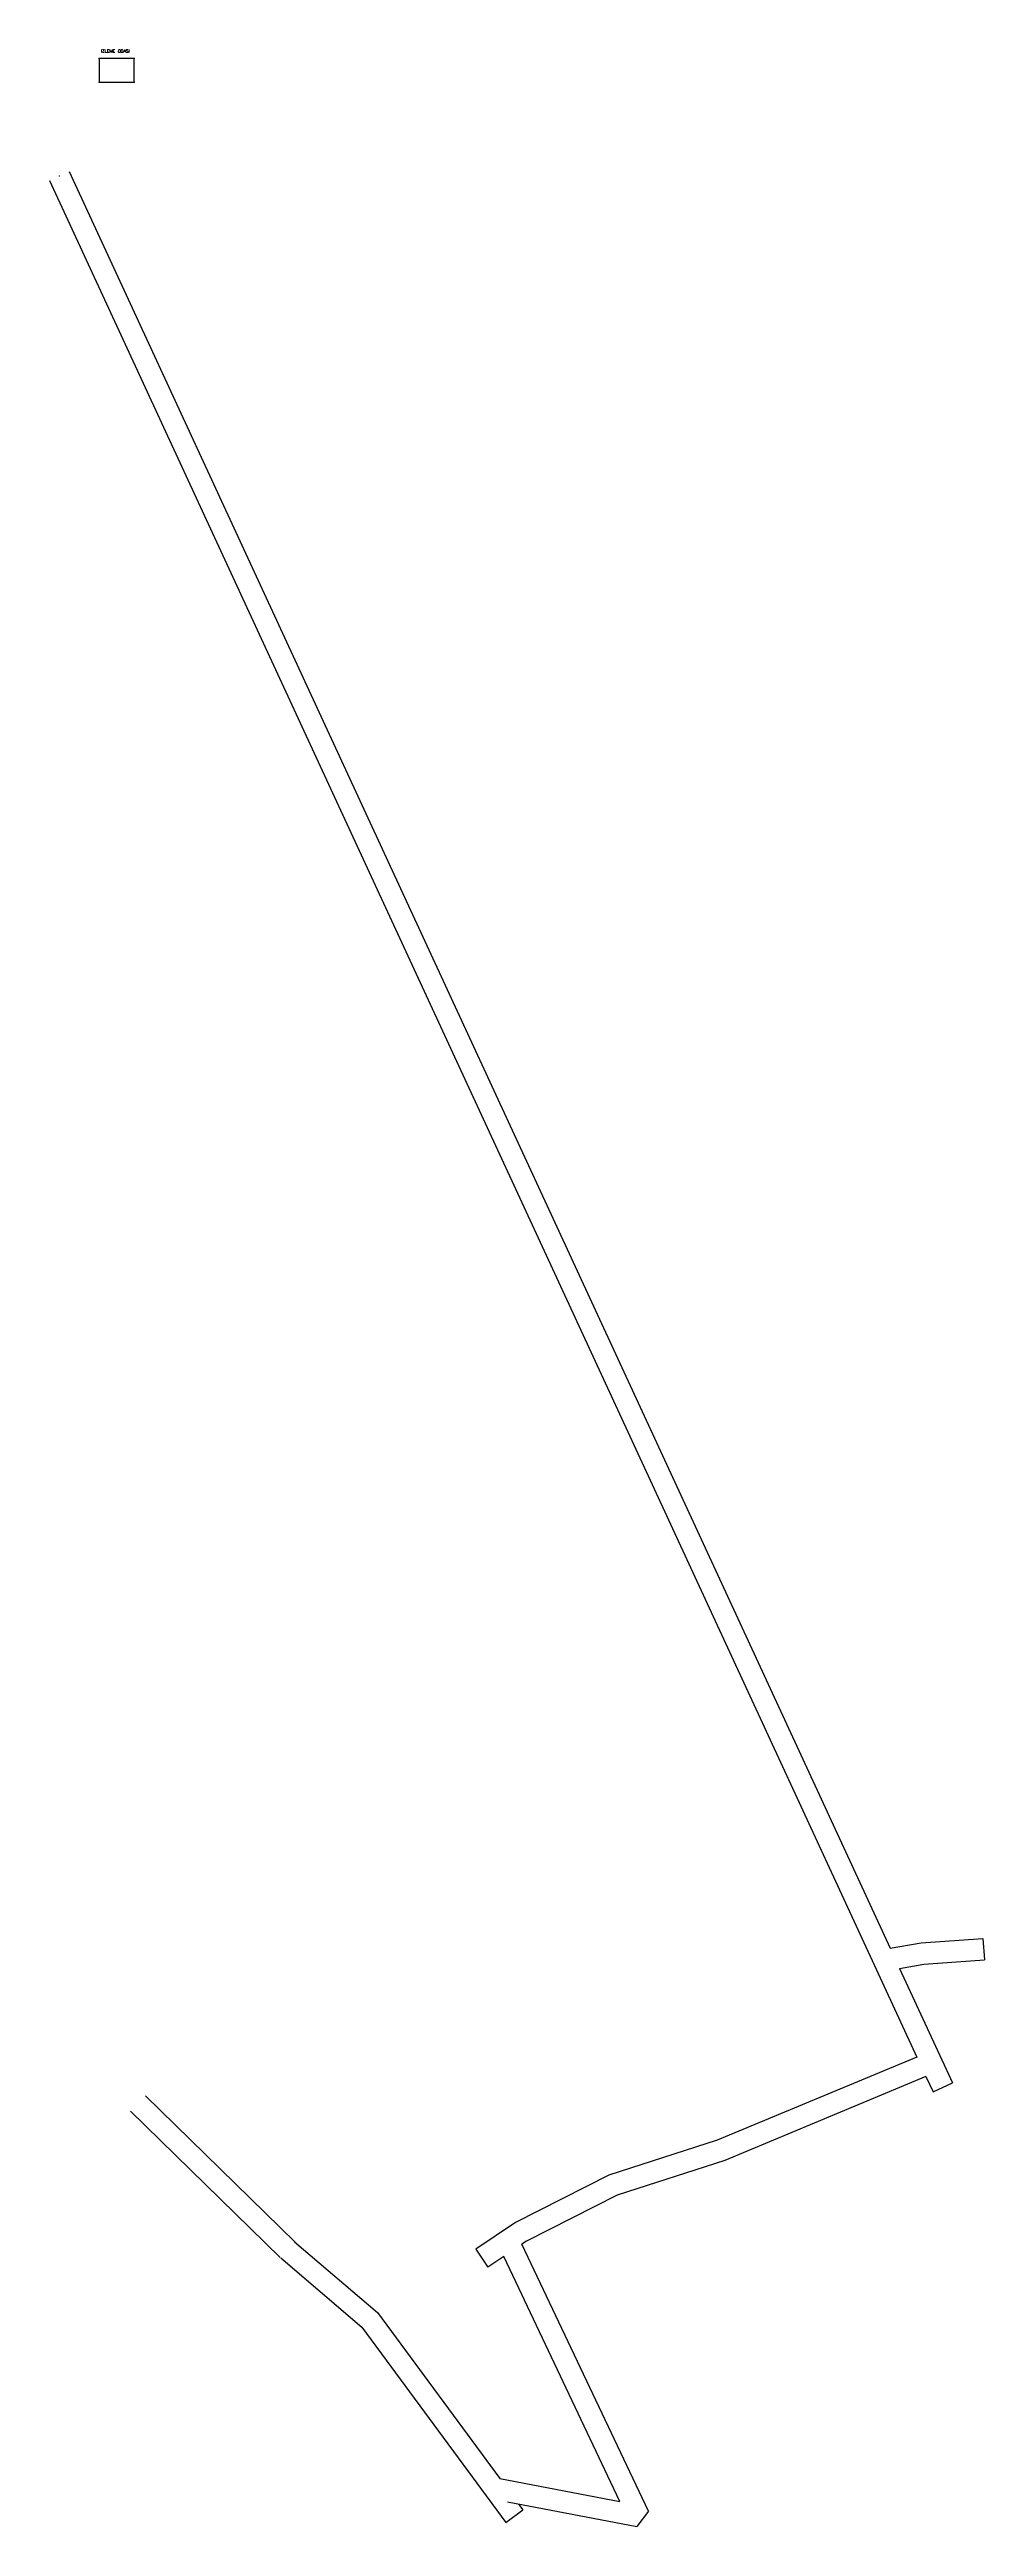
# Model space of a CAD drawing. Header units: metres. Extents: x 413246 to 413398, y 4592605 to 4593008.
import ezdxf

# ---------------------------------------------------------------- set-up
doc = ezdxf.new("R2010")
doc.units = ezdxf.units.M
doc.header["$MEASUREMENT"] = 0
doc.layers.get('0').update_dxf_attribs({"color": 1})
doc.layers.add('INIT_COORD', color=5, linetype='Continuous', lineweight=0)
doc.layers.add('TEXT', color=7, linetype='Continuous', lineweight=0)
doc.styles.get("Standard").update_dxf_attribs({"font": 'txt.shx'})

msp = doc.modelspace()

# ---------------------------------------------------------------- linework, layer by layer
for p, q in [((413253.8681, 4593006.977550969, 355.8349), (413253.8680906655, 4593003.154077337, 355.8349)), ((413259.5508, 4593006.977600001, 355.8349), (413253.8681, 4593006.977550969, 355.8349)), ((413259.5508486315, 4593003.154099999, 355.8349), (413259.5508, 4593006.977600001, 355.8349)), ((413253.8680906655, 4593003.154077337, 355.8349), (413259.5508486315, 4593003.154099999, 355.8349)), ((413397.7394736718, 4592701.126524177, 360.1241211408631), (413397.983523673, 4592697.636446591, 360.1241211408353)), ((413389.6063865345, 4592676.142684502, 360.4058174996099), (413392.7818551314, 4592677.61122158, 360.4058174996091)), ((413315.1745950761, 4592650.561827115, 362.6165511729809), (413317.12520467, 4592647.660463839, 362.7485710539707)), ((413320.0622489295, 4592606.10068111, 439.3124117774445), (413322.8464602949, 4592608.144590048, 438.7546895567595)), ((413343.2843777223, 4592607.926259764, 424.5477860824534), (413341.3785335537, 4592605.457368519, 424.5477860836851))]:
    msp.add_line(p, q)
at = {"extrusion": (-0.006339152195486154, 0.01370736839453109, 0.9998859550974497), "elevation": 60693.32888868743, "flags": 128}
msp.add_lwpolyline([(413242.9108829761, 4592588.123973739), (413376.6178487572, 4592299.037742297)], dxfattribs=at)
at = {"extrusion": (-0.006339152195578973, 0.0137073683946072, 0.999885955097448), "elevation": 60693.32888899859, "flags": 128}
msp.add_lwpolyline([(413239.7354781944, 4592586.655298673), (413380.9523015149, 4592281.332094073)], dxfattribs=at)
at = {"flags": 128}
for points, elevation in [([(413382.6427839648, 4592699.535286405), (413387.6763698172, 4592700.422843404), (413397.7394736717, 4592701.12652418)], 360.12408502801), ([(413384.161845769, 4592696.250566442), (413388.1033270342, 4592696.945555934), (413397.9835236729, 4592697.636446593)], 360.1240848550223)]:
    msp.add_lwpolyline(points, dxfattribs=dict(at, elevation=elevation))
at = {"extrusion": (-0.006339152195669623, 0.01370736839499355, 0.9998859550974423), "elevation": 60693.3288907355, "flags": 128}
msp.add_lwpolyline([(413378.1372265681, 4592295.752713677), (413386.7590291323, 4592277.111617479)], dxfattribs=at)
at = {"extrusion": (0.009347400372226995, 0.05172413783826452, 0.9986176644097426), "elevation": 241776.4284131945, "flags": 128}
msp.add_lwpolyline([(409945.6767299784, -4586622.28941964), (409975.2450657359, -4586603.169812202), (409991.570913761, -4586594.404378586), (410005.1854149054, -4586584.106792395), (410010.7724173969, -4586578.689312729)], dxfattribs=at)
at = {"extrusion": (0.00934740035570846, 0.0517241378802339, 0.9986176644077235), "elevation": 241776.428599117, "flags": 128}
msp.add_lwpolyline([(409943.6652793403, -4586619.422597787), (409973.4627146145, -4586600.15484903), (409989.6747728733, -4586591.450509746), (410002.9018042409, -4586581.44599368), (410003.5468921234, -4586580.820479285)], dxfattribs=at)
at = {"extrusion": (-0.00633915219737455, 0.0137073683955266, 0.9998859550974241), "elevation": 60693.32889247884, "flags": 128}
msp.add_lwpolyline([(413382.4208057997, 4592278.157058468), (413383.583624347, 4592275.642942397)], dxfattribs=at)
at = {"extrusion": (0.3682907311342664, -0.3597583740203972, 0.8572839959329626), "elevation": -1499659.174948354, "flags": 128}
msp.add_lwpolyline([(3574120.999142847, 2498026.239413276), (3574120.999142847, 2497986.488395984)], dxfattribs=at)
at = {"extrusion": (0.3682907311042783, -0.3597583740256829, 0.8572839959436273), "elevation": -1499659.174985017, "flags": 128}
msp.add_lwpolyline([(3574117.500402861, 2498026.239591555), (3574117.500402861, 2497986.488574262)], dxfattribs=at)
at = {"extrusion": (0.1221185870667803, 0.1030154908427689, 0.9871549317808409), "elevation": 524017.3031312309, "flags": 128}
msp.add_lwpolyline([(3243954.689182116, -3235030.050471915), (3243937.169034674, -3235032.985169504), (3243903.688186475, -3235030.750897371)], dxfattribs=at)
at = {"extrusion": (0.0303936269906306, 0.02037296454601591, 0.9993303606685635), "elevation": 106490.5601516266, "flags": 128}
msp.add_lwpolyline([(3584766.86604259, -2898511.364837445), (3584766.866042589, -2898508.234844216)], dxfattribs=at)
at = {"extrusion": (-0.336167811114349, 0.7081814268207224, 0.6208625205927262), "elevation": 3113710.512707309, "flags": 128}
msp.add_lwpolyline([(-2342850.669991236, -2465515.958235977), (-2342850.669991236, -2465587.037176149)], dxfattribs=at)
at = {"extrusion": (-0.3361678110702886, 0.7081814268183075, 0.6208625206193373), "elevation": 3113710.512714436, "flags": 128}
msp.add_lwpolyline([(-2342854.168394823, -2465510.414492627), (-2342854.168394823, -2465587.873567925)], dxfattribs=at)
at = {"extrusion": (0.1221185870859513, 0.1030154908669237, 0.9871549317759487), "elevation": 524017.303250086, "flags": 128}
msp.add_lwpolyline([(3243954.111084895, -3235026.60001396), (3243936.99404457, -3235029.467189429), (3243897.606484542, -3235026.838745634)], dxfattribs=at)
at = {"extrusion": (0.5491348229386248, -0.1040133945032835, 0.8292358892378391), "elevation": -250360.2882600572, "flags": 128}
msp.add_lwpolyline([(4589300.777680361, 372246.3309539249), (4589300.777680361, 372222.3298378339)], dxfattribs=at)
at = {"extrusion": (0.549134822929498, -0.1040133945268688, 0.8292358892409246), "elevation": -250360.2883721464, "flags": 128}
msp.add_lwpolyline([(4589297.279060396, 372244.0208777117), (4589297.279060396, 372218.1791839343)], dxfattribs=at)
at = {"extrusion": (-0.006309933396582481, 0.008564530158018006, 0.9999434151809307), "elevation": 37164.22118855226, "flags": 128}
msp.add_lwpolyline([(413316.6813607922, 4592459.241205267), (413317.3861110031, 4592458.284695503)], dxfattribs=at)
for p in [(413253.8681, 4593006.977550969, 355.8349), (413259.5508, 4593006.977600001, 355.8349), (413253.8680906655, 4593003.154077337, 355.8349), (413259.5508486315, 4593003.154099999, 355.8349)]:
    msp.add_point(p)
at = {"layer": 'INIT_COORD'}
msp.add_point((413247.3758928719, 4592987.860089542, 355.2307812610561), dxfattribs=at)

# ---------------------------------------------------------------- texts
at = {"layer": 'TEXT', "insert": (413254.1734149619, 4593008.439765388, 355.8349), "char_height": 0.5, "width": 8.813861462287605, "attachment_point": 1}
msp.add_mtext('{IZLEME ODASI}', dxfattribs=at)

doc.saveas('drawing.dxf')
